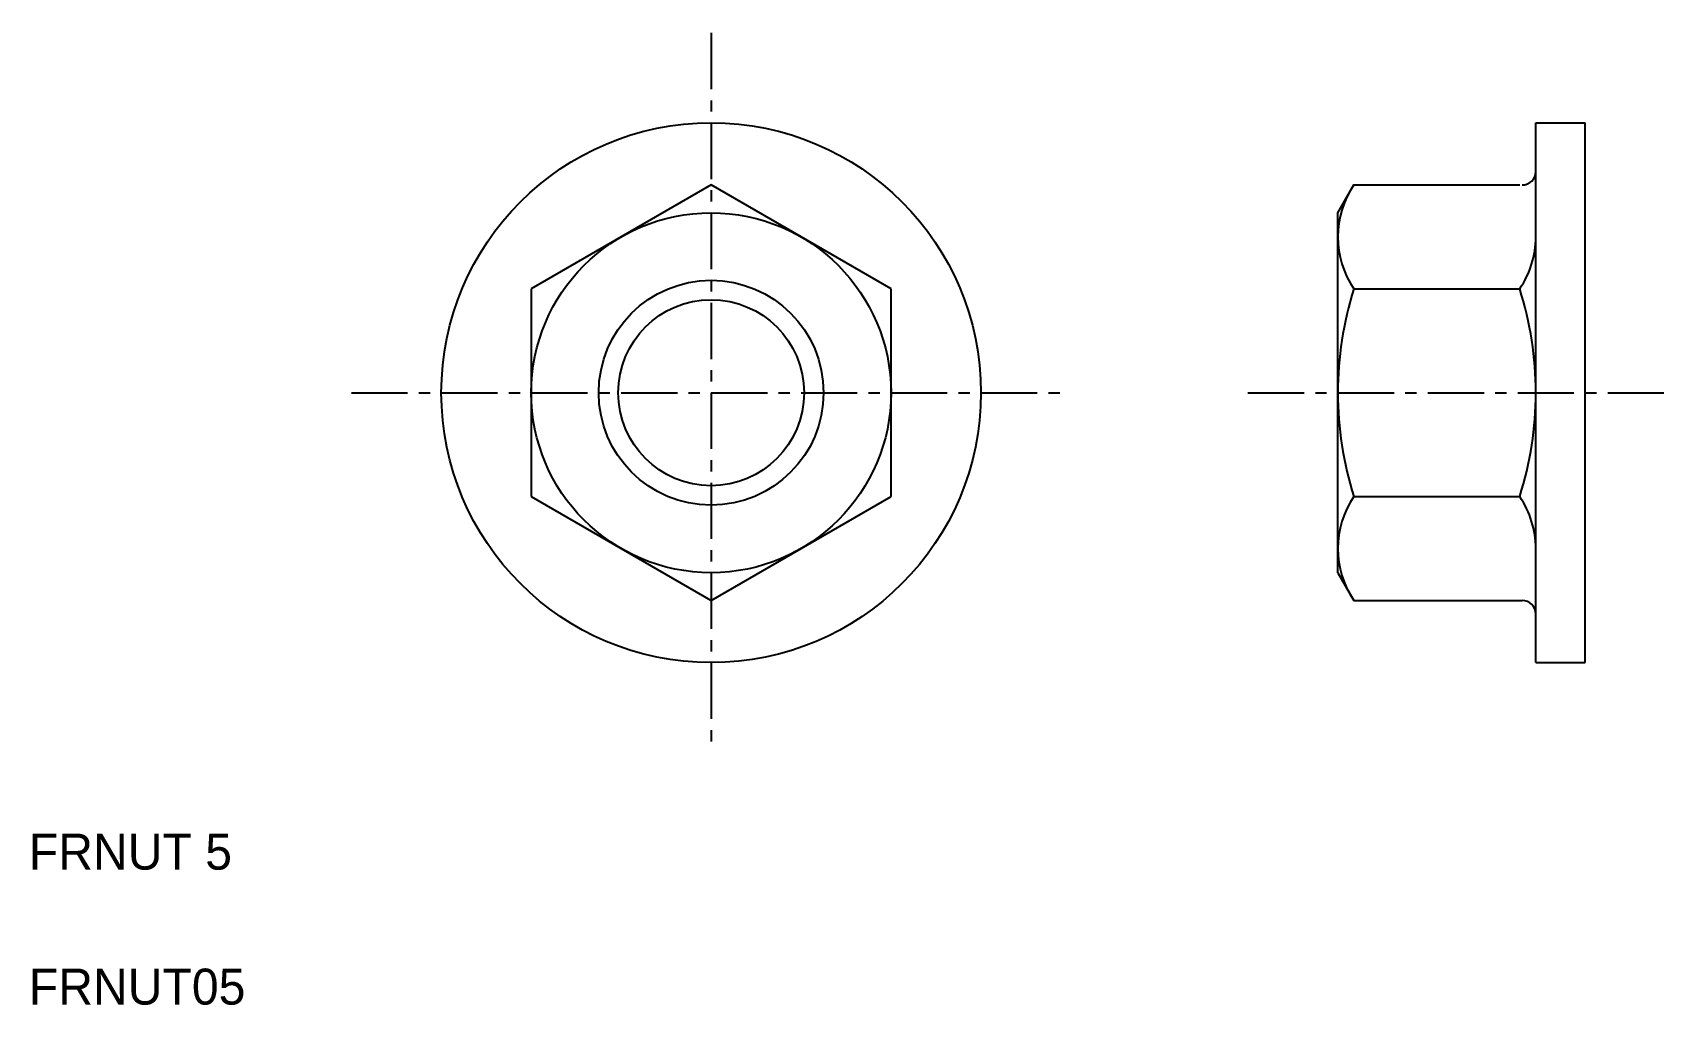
# Model space of a CAD drawing. Extents: x -2.4 to 34.1, y 1 to 22.7.
import ezdxf

# ---------------------------------------------------------------- set-up
doc = ezdxf.new("R2010")
doc.units = 0
doc.linetypes.add('CENTER', pattern=[2, 1.25, -0.25, 0.25, -0.25])
doc.layers.get('0').update_dxf_attribs({"linetype": 'CONTINUOUS'})
doc.layers.add('CENTER', color=1, linetype='CENTER')

msp = doc.modelspace()

# ---------------------------------------------------------------- linework, layer by layer
at = {"color": 7, "linetype": 'CONTINUOUS'}
for p, q in [((31.014, 20.663), (32.114, 20.663)), ((31.014, 8.663), (31.014, 20.663)), ((32.114, 8.663), (32.114, 20.663)), ((12.678, 19.282), (8.678, 16.973)), ((16.678, 16.973), (12.678, 19.282)), ((26.614, 18.663), (26.971, 19.282)), ((26.971, 19.282), (30.657, 19.282)), ((26.614, 10.663), (26.614, 18.663)), ((31.014, 10.663), (31.014, 18.663)), ((8.678, 16.973), (8.678, 12.354)), ((16.678, 12.354), (16.678, 16.973)), ((26.971, 16.973), (30.657, 16.973)), ((8.678, 12.354), (12.678, 10.044)), ((12.678, 10.044), (16.678, 12.354)), ((26.971, 12.354), (30.657, 12.354)), ((9.678, 11.777), (9.678, 11.777)), ((10.678, 11.199), (10.678, 11.199)), ((26.614, 10.663), (26.971, 10.044)), ((26.971, 10.044), (30.714, 10.044)), ((31.014, 8.663), (32.114, 8.663))]:
    msp.add_line(p, q, dxfattribs=at)
for radius in [6, 4, 2.067]:
    msp.add_circle((12.678, 14.663), radius, dxfattribs=at)
at = {"color": 3, "linetype": 'CONTINUOUS'}
msp.add_circle((12.678, 14.663), 2.5, dxfattribs=at)
at = {"color": 7, "linetype": 'CONTINUOUS'}
for centre, radius, start, end in [((30.714, 19.582), 0.3, 270, 0), ((28.658, 18.127), 2.045, 145.6158, 214.3841), ((28.969, 18.127), 2.045, 325.6159, 0), ((34.257, 14.663), 7.643, 162.4121, 197.5879), ((23.371, 14.663), 7.643, 342.4121, 17.5879), ((28.658, 11.199), 2.045, 145.6159, 214.3842), ((28.969, 11.199), 2.045, 0, 34.3841), ((30.714, 9.744), 0.3, 360, 90)]:
    msp.add_arc(centre, radius, start, end, dxfattribs=at)
at = {"layer": 'CENTER', "color": 1, "linetype": 'CENTER'}
for p, q in [((12.678, 22.663), (12.678, 6.663)), ((4.678, 14.663), (20.678, 14.663)), ((24.614, 14.663), (34.114, 14.663))]:
    msp.add_line(p, q, dxfattribs=at)

# ---------------------------------------------------------------- texts
at = {"color": 7, "linetype": 'CONTINUOUS'}
for s, p in [('FRNUT 5', (-2.493, 4.061)), ('FRNUT05', (-2.493, 1.061))]:
    msp.add_text(s, height=0.8, dxfattribs=at).set_placement(p)

doc.saveas('drawing.dxf')
